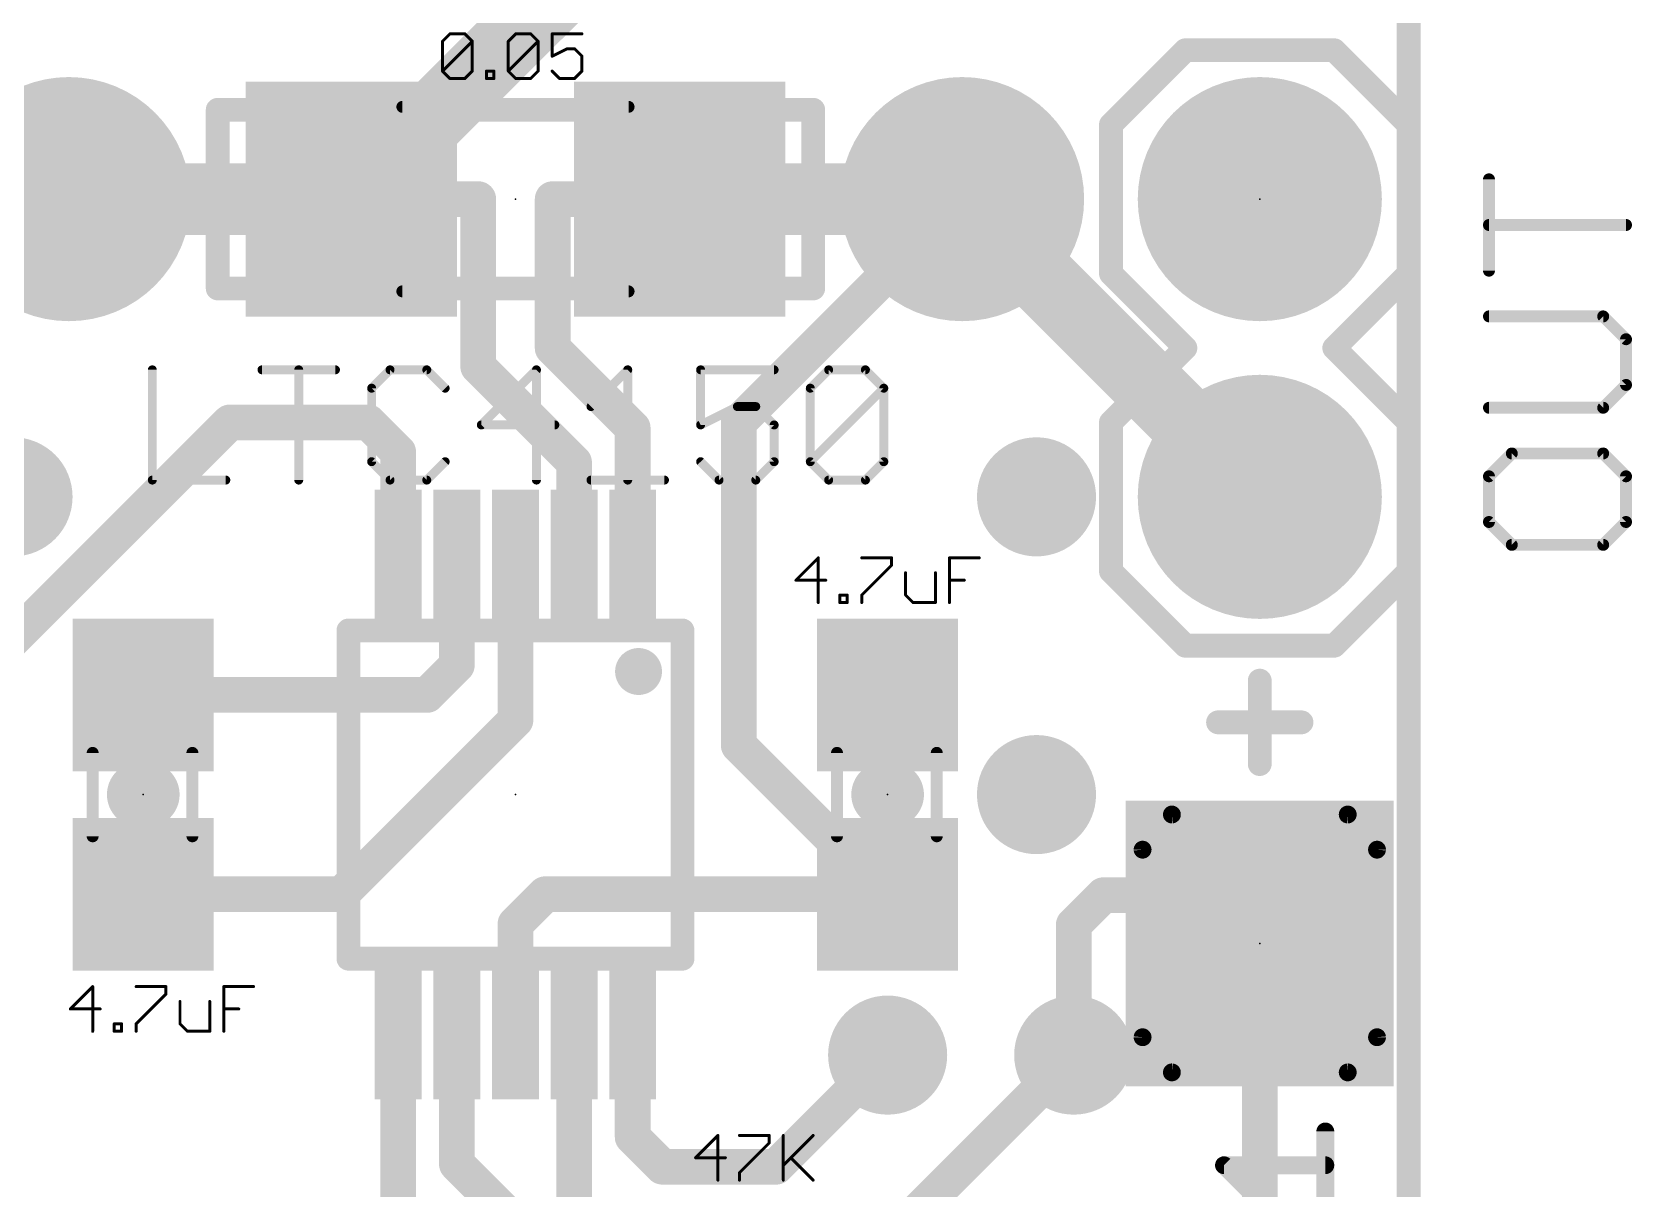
# Model space of a CAD drawing. Extents: x -43 to 64, y -12 to 35.
# Drawn here: x 3.5 to 17.15, y 10.61 to 20.48 of the extents above; entities that cross this region are included whole.
import ezdxf

# ---------------------------------------------------------------- set-up
doc = ezdxf.new("R2010")
doc.units = 0
for name, color, linetype in [('1', 12, 'CONTINUOUS'), ('17', 110, 'CONTINUOUS'), ('18', 110, 'CONTINUOUS'), ('20', 53, 'CONTINUOUS'), ('21', 53, 'CONTINUOUS'), ('23', 53, 'CONTINUOUS'), ('27', 253, 'CONTINUOUS'), ('29', 253, 'CONTINUOUS'), ('31', 253, 'CONTINUOUS'), ('51', 53, 'CONTINUOUS')]:
    doc.layers.add(name, color=color, linetype=linetype)

# ---------------------------------------------------------------- blocks, each defined once
blk = doc.blocks.new('RECT')
blk.add_solid([(-0.5, -0.5), (0.5, -0.5), (-0.5, 0.5), (0.5, 0.5)])
blk = doc.blocks.new('ROUNDP')
at = {"const_width": 0.5}
blk.add_lwpolyline([(0, -0.25, 1), (0, 0.25, 1), (0, -0.25)], format="xyb", dxfattribs=at)
blk = doc.blocks.new('ROUNDV')
at = {"const_width": 0.5}
blk.add_lwpolyline([(0, -0.25, 1), (0, 0.25, 1), (0, -0.25)], format="xyb", dxfattribs=at)

msp = doc.modelspace()

# ---------------------------------------------------------------- linework, layer by layer
at = {"layer": '1'}
for points, const_width in [([(15.24, 30.48), (15.24, 0)], 0.2032), ([(8.62, 21.45), (6.22, 19.05)], 0.6096), ([(1.27, 19.05), (3.81, 19.05)], 0.6096), ([(3.81, 19.05), (6.22, 19.05)], 0.6096), ([(9.02, 19.05), (11.43, 19.05)], 0.6096), ([(11.43, 19.05), (13.97, 16.51)], 0.6096), ([(6.22, 19.05), (7.3025, 19.05)], 0.3048), ([(7.3025, 19.05), (7.3025, 17.6212)], 0.3048), ([(9.02, 19.05), (7.9375, 19.05)], 0.3048), ([(7.9375, 19.05), (7.9375, 17.78)], 0.3048), ([(9.525, 17.145), (11.43, 19.05)], 0.3048), ([(7.9375, 17.78), (8.62, 17.0975)], 0.3048), ([(7.3025, 17.6212), (8.12, 16.8038)], 0.3048), ([(5.183, 17.145), (2.8575, 14.8195)], 0.3048), ([(5.183, 17.145), (6.366, 17.145)], 0.3048), ([(6.366, 17.145), (6.62, 16.891)], 0.3048), ([(8.62, 17.0975), (8.62, 16.02)], 0.3048), ([(9.525, 14.39), (9.525, 17.145)], 0.3048), ([(6.62, 16.891), (6.62, 16.02)], 0.3048), ([(8.12, 16.8038), (8.12, 16.02)], 0.3048), ([(7.12, 15.074), (7.12, 16.02)], 0.3048), ([(7.62, 14.605), (7.62, 16.02)], 0.3048), ([(6.866, 14.82), (7.12, 15.074)], 0.3048), ([(4.445, 14.82), (6.866, 14.82)], 0.3048), ([(6.135, 13.12), (7.62, 14.605)], 0.3048), ([(10.795, 13.12), (9.525, 14.39)], 0.3048), ([(4.445, 13.12), (6.135, 13.12)], 0.3048), ([(7.62, 12.866), (7.874, 13.12)], 0.3048), ([(7.874, 13.12), (10.795, 13.12)], 0.3048), ([(12.6365, 13.1119), (12.3825, 12.8579)], 0.3048), ([(13.97, 13.1119), (12.6365, 13.1119)], 0.3048), ([(7.62, 11.92), (7.62, 12.866)], 0.3048), ([(12.3825, 12.8579), (12.3825, 11.7475)], 0.3048), ([(13.97, 9.994), (13.97, 12.2881)], 0.3048), ([(14.351, 12.2881), (13.97, 12.2881)], 0.3048), ([(6.62, 11.92), (6.62, 9.74)], 0.3048), ([(7.12, 11.92), (7.12, 10.8187)], 0.3048), ([(8.12, 11.92), (8.12, 10.3975)], 0.3048), ([(8.62, 11.92), (8.62, 11.049)], 0.3048), ([(9.8425, 10.795), (10.795, 11.7475)], 0.3048), ([(12.3825, 11.7475), (10.4775, 9.8425)], 0.3048), ([(8.62, 11.049), (8.874, 10.795)], 0.3048), ([(7.12, 10.8187), (7.62, 10.3187)], 0.3048), ([(8.874, 10.795), (9.8425, 10.795)], 0.3048)]:
    msp.add_lwpolyline(points, dxfattribs=dict(at, const_width=const_width))
for points, const_width in [([(3.81, 19.2024, 1), (3.81, 18.8976)], 0.3048), ([(3.81, 18.8976, 1), (3.81, 19.2024)], 0.3048), ([(6.1122, 19.1578, 1), (6.3278, 18.9422)], 0.3048), ([(6.22, 18.8976, 1), (6.22, 19.2024)], 0.3048), ([(9.02, 19.2024, 1), (9.02, 18.8976)], 0.3048), ([(11.5378, 19.1578, 1), (11.3222, 18.9422)], 0.3048), ([(11.43, 18.8976, 1), (11.43, 19.2024)], 0.3048), ([(6.22, 19.1262, 1), (6.22, 18.9738)], 0.1524), ([(7.3787, 19.05, 1), (7.2263, 19.05)], 0.1524), ([(7.3025, 18.9738, 1), (7.3025, 19.1262)], 0.1524), ([(7.9375, 19.1262, 1), (7.9375, 18.9738)], 0.1524), ([(8.0137, 19.05, 1), (7.8613, 19.05)], 0.1524), ([(9.02, 18.9738, 1), (9.02, 19.1262)], 0.1524), ([(11.4839, 18.9961, 1), (11.3761, 19.1039)], 0.1524), ([(7.9914, 17.8339, 1), (7.8836, 17.7261)], 0.1524), ([(7.3564, 17.6751, 1), (7.2486, 17.5674)], 0.1524), ([(7.8613, 17.78, 1), (8.0137, 17.78)], 0.1524), ([(7.2263, 17.6212, 1), (7.3787, 17.6212)], 0.1524), ([(5.183, 17.2212, 1), (5.183, 17.0688)], 0.1524), ([(5.2369, 17.0911, 1), (5.1292, 17.1989)], 0.1524), ([(6.4199, 17.1989, 1), (6.3121, 17.0911)], 0.1524), ([(6.366, 17.0688, 1), (6.366, 17.2212)], 0.1524), ([(8.6962, 17.0975, 1), (8.5438, 17.0975)], 0.1524), ([(8.5661, 17.0436, 1), (8.6739, 17.1514)], 0.1524), ([(9.6012, 17.145, 1), (9.4488, 17.145)], 0.1524), ([(9.4711, 17.1989, 1), (9.5789, 17.0911)], 0.1524), ([(6.6962, 16.891, 1), (6.5438, 16.891)], 0.1524), ([(6.5661, 16.8371, 1), (6.6739, 16.9449)], 0.1524), ([(8.1962, 16.8038, 1), (8.0438, 16.8038)], 0.1524), ([(8.0661, 16.7499, 1), (8.1739, 16.8576)], 0.1524), ([(13.8622, 16.4022, 1), (14.0778, 16.6178)], 0.3048), ([(7.1962, 16.02, 1), (7.0438, 16.02)], 0.1524), ([(7.6962, 16.02, 1), (7.5438, 16.02)], 0.1524), ([(6.5438, 16.02, 1), (6.6962, 16.02)], 0.1524), ([(8.0438, 16.02, 1), (8.1962, 16.02)], 0.1524), ([(8.5438, 16.02, 1), (8.6962, 16.02)], 0.1524), ([(7.1739, 15.0201, 1), (7.0661, 15.1279)], 0.1524), ([(7.0438, 15.074, 1), (7.1962, 15.074)], 0.1524), ([(4.445, 14.8962, 1), (4.445, 14.7438)], 0.1524), ([(6.8121, 14.8739, 1), (6.9199, 14.7661)], 0.1524), ([(6.866, 14.7438, 1), (6.866, 14.8962)], 0.1524), ([(7.6739, 14.5511, 1), (7.5661, 14.6589)], 0.1524), ([(7.5438, 14.605, 1), (7.6962, 14.605)], 0.1524), ([(9.5789, 14.4439, 1), (9.4711, 14.3361)], 0.1524), ([(9.4488, 14.39, 1), (9.6012, 14.39)], 0.1524), ([(4.445, 13.1962, 1), (4.445, 13.0438)], 0.1524), ([(6.0811, 13.1739, 1), (6.1889, 13.0661)], 0.1524), ([(6.135, 13.0438, 1), (6.135, 13.1962)], 0.1524), ([(7.874, 13.1962, 1), (7.874, 13.0438)], 0.1524), ([(7.9279, 13.0661, 1), (7.8201, 13.1739)], 0.1524), ([(10.7411, 13.0661, 1), (10.8489, 13.1739)], 0.1524), ([(10.795, 13.0438, 1), (10.795, 13.1962)], 0.1524), ([(12.6365, 13.1881, 1), (12.6365, 13.0357)], 0.1524), ([(12.6904, 13.058, 1), (12.5826, 13.1658)], 0.1524), ([(13.97, 13.0357, 1), (13.97, 13.1881)], 0.1524), ([(7.6962, 12.866, 1), (7.5438, 12.866)], 0.1524), ([(7.5661, 12.9199, 1), (7.6739, 12.8121)], 0.1524), ([(12.4587, 12.8579, 1), (12.3063, 12.8579)], 0.1524), ([(12.3286, 12.9118, 1), (12.4364, 12.804)], 0.1524), ([(14.0462, 12.2881, 1), (13.8938, 12.2881)], 0.1524), ([(13.97, 12.3643, 1), (13.97, 12.2119)], 0.1524), ([(14.351, 12.2119, 1), (14.351, 12.3643)], 0.1524), ([(6.6962, 11.92, 1), (6.5438, 11.92)], 0.1524), ([(7.1962, 11.92, 1), (7.0438, 11.92)], 0.1524), ([(8.1962, 11.92, 1), (8.0438, 11.92)], 0.1524), ([(8.6962, 11.92, 1), (8.5438, 11.92)], 0.1524), ([(7.5438, 11.92, 1), (7.6962, 11.92)], 0.1524), ([(10.8489, 11.6936, 1), (10.7411, 11.8014)], 0.1524), ([(12.4364, 11.6936, 1), (12.3286, 11.8014)], 0.1524), ([(12.3063, 11.7475, 1), (12.4587, 11.7475)], 0.1524), ([(8.6739, 11.1029, 1), (8.5661, 10.9951)], 0.1524), ([(8.5438, 11.049, 1), (8.6962, 11.049)], 0.1524), ([(7.1739, 10.8726, 1), (7.0661, 10.7649)], 0.1524), ([(8.874, 10.8712, 1), (8.874, 10.7188)], 0.1524), ([(8.8201, 10.7411, 1), (8.9279, 10.8489)], 0.1524), ([(9.7886, 10.8489, 1), (9.8964, 10.7411)], 0.1524), ([(9.8425, 10.7188, 1), (9.8425, 10.8712)], 0.1524), ([(7.0438, 10.8187, 1), (7.1962, 10.8187)], 0.1524)]:
    msp.add_lwpolyline(points, format="xyb", dxfattribs=dict(at, const_width=const_width))
at = {"layer": '20', "const_width": 0.2032}
msp.add_lwpolyline([(15.24, 0), (15.24, 30.48)], dxfattribs=at)
at = {"layer": '21'}
for points, const_width in [([(13.335, 20.32), (12.7, 19.685)], 0.2032), ([(14.605, 20.32), (13.335, 20.32)], 0.2032), ([(15.24, 19.685), (14.605, 20.32)], 0.2032), ([(5.08, 19.812), (10.16, 19.812)], 0.2032), ([(5.08, 19.05), (5.08, 19.812)], 0.2032), ([(10.16, 19.812), (10.16, 19.05)], 0.2032), ([(12.7, 18.415), (12.7, 19.685)], 0.2032), ([(15.24, 19.685), (15.24, 18.415)], 0.2032), ([(5.08, 19.05), (4.826, 19.05)], 0.2032), ([(5.08, 18.288), (5.08, 19.05)], 0.2032), ([(10.16, 19.05), (10.16, 18.288)], 0.2032), ([(10.16, 19.05), (10.414, 19.05)], 0.2032), ([(13.335, 17.78), (12.7, 18.415)], 0.2032), ([(15.24, 18.415), (14.605, 17.78)], 0.2032), ([(10.16, 18.288), (5.08, 18.288)], 0.2032), ([(12.7, 17.145), (13.335, 17.78)], 0.2032), ([(14.605, 17.78), (15.24, 17.145)], 0.2032), ([(12.7, 15.875), (12.7, 17.145)], 0.2032), ([(15.24, 17.145), (15.24, 15.875)], 0.2032), ([(13.335, 15.24), (12.7, 15.875)], 0.2032), ([(15.24, 15.875), (14.605, 15.24)], 0.2032), ([(6.195, 15.37), (6.195, 12.57)], 0.2032), ([(9.045, 12.57), (9.045, 15.37)], 0.2032), ([(14.605, 15.24), (13.335, 15.24)], 0.2032), ([(13.9695, 14.2304), (13.9695, 14.9422)], 0.2032), ([(13.6136, 14.5863), (14.3255, 14.5863)], 0.2032), ([(4.4145, 13.97), (4.4755, 13.97)], 0.5588), ([(10.7645, 13.97), (10.8255, 13.97)], 0.5588), ([(13.22, 13.8), (14.72, 13.8)], 0.1524), ([(12.97, 11.9), (12.97, 13.5)], 0.1524), ([(14.97, 13.5), (14.97, 11.9)], 0.1524), ([(13.22, 11.6), (14.72, 11.6)], 0.1524), ([(14.5288, 10.5197), (14.5288, 11.096)], 0.1524), ([(13.9526, 10.5197), (13.6645, 10.8079)], 0.1524), ([(13.6645, 10.8079), (14.5288, 10.8079)], 0.1524)]:
    msp.add_lwpolyline(points, dxfattribs=dict(at, const_width=const_width))
for points, const_width in [([(13.335, 20.3708, 1), (13.335, 20.2692)], 0.1016), ([(13.3709, 20.2841, 1), (13.2991, 20.3559)], 0.1016), ([(14.6409, 20.3559, 1), (14.5691, 20.2841)], 0.1016), ([(14.605, 20.2692, 1), (14.605, 20.3708)], 0.1016), ([(5.08, 19.8628, 1), (5.08, 19.7612)], 0.1016), ([(5.1308, 19.812, 1), (5.0292, 19.812)], 0.1016), ([(10.2108, 19.812, 1), (10.1092, 19.812)], 0.1016), ([(10.16, 19.7612, 1), (10.16, 19.8628)], 0.1016), ([(12.7508, 19.685, 1), (12.6492, 19.685)], 0.1016), ([(12.6641, 19.7209, 1), (12.7359, 19.6491)], 0.1016), ([(15.2908, 19.685, 1), (15.1892, 19.685)], 0.1016), ([(15.2041, 19.6491, 1), (15.2759, 19.7209)], 0.1016), ([(4.826, 19.1008, 1), (4.826, 18.9992)], 0.1016), ([(5.1308, 19.05, 1), (5.0292, 19.05)], 0.1016), ([(5.08, 18.9992, 1), (5.08, 19.1008)], 0.1016), ([(10.2108, 19.05, 1), (10.1092, 19.05)], 0.1016), ([(10.16, 19.1008, 1), (10.16, 18.9992)], 0.1016), ([(10.414, 18.9992, 1), (10.414, 19.1008)], 0.1016), ([(5.0292, 19.05, 1), (5.1308, 19.05)], 0.1016), ([(10.1092, 19.05, 1), (10.2108, 19.05)], 0.1016), ([(12.7359, 18.4509, 1), (12.6641, 18.3791)], 0.1016), ([(12.6492, 18.415, 1), (12.7508, 18.415)], 0.1016), ([(15.1892, 18.415, 1), (15.2908, 18.415)], 0.1016), ([(15.2759, 18.3791, 1), (15.2041, 18.4509)], 0.1016), ([(5.08, 18.3388, 1), (5.08, 18.2372)], 0.1016), ([(5.0292, 18.288, 1), (5.1308, 18.288)], 0.1016), ([(10.1092, 18.288, 1), (10.2108, 18.288)], 0.1016), ([(10.16, 18.2372, 1), (10.16, 18.3388)], 0.1016), ([(13.3709, 17.7441, 1), (13.2991, 17.8159)], 0.1016), ([(14.6409, 17.8159, 1), (14.5691, 17.7441)], 0.1016), ([(13.2991, 17.7441, 1), (13.3709, 17.8159)], 0.1016), ([(14.5691, 17.8159, 1), (14.6409, 17.7441)], 0.1016), ([(12.7508, 17.145, 1), (12.6492, 17.145)], 0.1016), ([(12.6641, 17.1809, 1), (12.7359, 17.1091)], 0.1016), ([(15.2908, 17.145, 1), (15.1892, 17.145)], 0.1016), ([(15.2041, 17.1091, 1), (15.2759, 17.1809)], 0.1016), ([(12.7359, 15.9109, 1), (12.6641, 15.8391)], 0.1016), ([(15.2759, 15.8391, 1), (15.2041, 15.9109)], 0.1016), ([(12.6492, 15.875, 1), (12.7508, 15.875)], 0.1016), ([(15.1892, 15.875, 1), (15.2908, 15.875)], 0.1016), ([(6.2458, 15.37, 1), (6.1442, 15.37)], 0.1016), ([(9.0958, 15.37, 1), (8.9942, 15.37)], 0.1016), ([(13.335, 15.2908, 1), (13.335, 15.1892)], 0.1016), ([(13.2991, 15.2041, 1), (13.3709, 15.2759)], 0.1016), ([(14.5691, 15.2759, 1), (14.6409, 15.2041)], 0.1016), ([(14.605, 15.1892, 1), (14.605, 15.2908)], 0.1016), ([(8.67, 14.92, 1), (8.67, 15.12, 1), (8.67, 14.92)], 0.2), ([(14.0203, 14.9422, 1), (13.9187, 14.9422)], 0.1016), ([(13.6136, 14.6371, 1), (13.6136, 14.5355)], 0.1016), ([(14.3255, 14.5355, 1), (14.3255, 14.6371)], 0.1016), ([(4.4145, 14.1097, 1), (4.4145, 13.8303)], 0.2794), ([(4.4755, 13.8303, 1), (4.4755, 14.1097)], 0.2794), ([(10.7645, 14.1097, 1), (10.7645, 13.8303)], 0.2794), ([(10.8255, 13.8303, 1), (10.8255, 14.1097)], 0.2794), ([(13.9187, 14.2304, 1), (14.0203, 14.2304)], 0.1016), ([(13.22, 13.8, 0.4148), (12.97, 13.5)], 0.1524), ([(13.22, 13.8381, 1), (13.22, 13.7619)], 0.0762), ([(13.2234, 13.7621, 1), (13.2166, 13.8379)], 0.0762), ([(14.97, 13.5, 0.4142), (14.72, 13.8)], 0.1524), ([(14.7234, 13.8379, 1), (14.7166, 13.7621)], 0.0762), ([(14.72, 13.7619, 1), (14.72, 13.8381)], 0.0762), ([(13.0081, 13.5, 1), (12.9319, 13.5)], 0.0762), ([(12.9321, 13.4965, 1), (13.0079, 13.5035)], 0.0762), ([(15.0081, 13.5, 1), (14.9319, 13.5)], 0.0762), ([(14.9321, 13.5034, 1), (15.0079, 13.4966)], 0.0762), ([(6.1442, 12.57, 1), (6.2458, 12.57)], 0.1016), ([(8.9942, 12.57, 1), (9.0958, 12.57)], 0.1016), ([(12.97, 11.9, 0.4142), (13.22, 11.6)], 0.1524), ([(12.9319, 11.9, 1), (13.0081, 11.9)], 0.0762), ([(13.0079, 11.8966, 1), (12.9321, 11.9034)], 0.0762), ([(14.72, 11.6, 0.4142), (14.97, 11.9)], 0.1524), ([(15.0079, 11.9034, 1), (14.9321, 11.8966)], 0.0762), ([(14.9319, 11.9, 1), (15.0081, 11.9)], 0.0762), ([(13.22, 11.6381, 1), (13.22, 11.5619)], 0.0762), ([(13.2166, 11.5621, 1), (13.2234, 11.6379)], 0.0762), ([(14.7166, 11.6379, 1), (14.7234, 11.5621)], 0.0762), ([(14.72, 11.5619, 1), (14.72, 11.6381)], 0.0762), ([(14.5669, 11.096, 1), (14.4907, 11.096)], 0.0762), ([(13.6914, 10.8348, 1), (13.6375, 10.7809)], 0.0762), ([(13.6645, 10.846, 1), (13.6645, 10.7698)], 0.0762), ([(14.5288, 10.7698, 1), (14.5288, 10.846)], 0.0762)]:
    msp.add_lwpolyline(points, format="xyb", dxfattribs=dict(at, const_width=const_width))
at = {"layer": '23'}
for p in [(7.62, 19.05), (7.62, 19.05), (13.97, 19.05), (4.445, 13.97), (7.62, 13.97), (10.795, 13.97), (13.97, 12.7)]:
    msp.add_point(p, dxfattribs=at)
at = {"layer": '27'}
for points, const_width in [([(7.0041, 20.3965, 1), (6.9913, 20.3965)], 0.0127), ([(6.9932, 20.401, 1), (7.0022, 20.392)], 0.0127), ([(7.0613, 20.4664, 1), (7.0613, 20.4537)], 0.0127), ([(7.0657, 20.4555, 1), (7.0568, 20.4645)], 0.0127), ([(7.1929, 20.4645, 1), (7.1839, 20.4555)], 0.0127), ([(7.1884, 20.4537, 1), (7.1884, 20.4664)], 0.0127), ([(7.2583, 20.3965, 1), (7.2456, 20.3965)], 0.0127), ([(7.2564, 20.392, 1), (7.2474, 20.401)], 0.0127), ([(7.2474, 20.392, 1), (7.2564, 20.401)], 0.0127), ([(7.5654, 20.3965, 1), (7.5527, 20.3965)], 0.0127), ([(7.5545, 20.401, 1), (7.5635, 20.392)], 0.0127), ([(7.6226, 20.4664, 1), (7.6226, 20.4537)], 0.0127), ([(7.6271, 20.4555, 1), (7.6181, 20.4645)], 0.0127), ([(7.7542, 20.4645, 1), (7.7452, 20.4555)], 0.0127), ([(7.7497, 20.4537, 1), (7.7497, 20.4664)], 0.0127), ([(7.8196, 20.3965, 1), (7.8069, 20.3965)], 0.0127), ([(7.8177, 20.392, 1), (7.8087, 20.401)], 0.0127), ([(7.8087, 20.392, 1), (7.8177, 20.401)], 0.0127), ([(7.9332, 20.4664, 1), (7.9332, 20.4537)], 0.0127), ([(7.9396, 20.46, 1), (7.9269, 20.46)], 0.0127), ([(8.0603, 20.3393, 1), (8.0603, 20.3266)], 0.0127), ([(8.0632, 20.3272, 1), (8.0575, 20.3386)], 0.0127), ([(8.1284, 20.3374, 1), (8.1194, 20.3284)], 0.0127), ([(8.1239, 20.3266, 1), (8.1239, 20.3393)], 0.0127), ([(8.1874, 20.4537, 1), (8.1874, 20.4664)], 0.0127), ([(7.9269, 20.2694, 1), (7.9396, 20.2694)], 0.0127), ([(7.9304, 20.275, 1), (7.9361, 20.2637)], 0.0127), ([(8.1938, 20.2694, 1), (8.1811, 20.2694)], 0.0127), ([(8.1829, 20.2649, 1), (8.1919, 20.2739)], 0.0127), ([(6.9913, 20.1423, 1), (7.0041, 20.1423)], 0.0127), ([(7.0022, 20.1467, 1), (6.9932, 20.1378)], 0.0127), ([(6.9932, 20.1467, 1), (7.0022, 20.1378)], 0.0127), ([(7.0613, 20.0851, 1), (7.0613, 20.0724)], 0.0127), ([(7.0568, 20.0742, 1), (7.0657, 20.0832)], 0.0127), ([(7.1839, 20.0832, 1), (7.1929, 20.0742)], 0.0127), ([(7.1884, 20.0724, 1), (7.1884, 20.0851)], 0.0127), ([(7.2456, 20.1423, 1), (7.2583, 20.1423)], 0.0127), ([(7.2564, 20.1378, 1), (7.2474, 20.1467)], 0.0127), ([(7.3783, 20.1423, 1), (7.3656, 20.1423)], 0.0127), ([(7.3719, 20.1486, 1), (7.3719, 20.1359)], 0.0127), ([(7.3719, 20.0851, 1), (7.3719, 20.0724)], 0.0127), ([(7.3656, 20.0787, 1), (7.3783, 20.0787)], 0.0127), ([(7.4418, 20.1423, 1), (7.4291, 20.1423)], 0.0127), ([(7.4291, 20.0787, 1), (7.4418, 20.0787)], 0.0127), ([(7.4355, 20.1359, 1), (7.4355, 20.1486)], 0.0127), ([(7.4355, 20.0724, 1), (7.4355, 20.0851)], 0.0127), ([(7.5635, 20.1467, 1), (7.5545, 20.1378)], 0.0127), ([(7.5545, 20.1467, 1), (7.5635, 20.1378)], 0.0127), ([(7.5527, 20.1423, 1), (7.5654, 20.1423)], 0.0127), ([(7.6226, 20.0851, 1), (7.6226, 20.0724)], 0.0127), ([(7.6181, 20.0742, 1), (7.6271, 20.0832)], 0.0127), ([(7.7452, 20.0832, 1), (7.7542, 20.0742)], 0.0127), ([(7.7497, 20.0724, 1), (7.7497, 20.0851)], 0.0127), ([(7.8069, 20.1423, 1), (7.8196, 20.1423)], 0.0127), ([(7.8177, 20.1378, 1), (7.8087, 20.1467)], 0.0127), ([(7.9377, 20.1467, 1), (7.9287, 20.1378)], 0.0127), ([(7.9968, 20.0851, 1), (7.9968, 20.0724)], 0.0127), ([(7.9923, 20.0742, 1), (8.0013, 20.0832)], 0.0127), ([(8.1194, 20.0832, 1), (8.1284, 20.0742)], 0.0127), ([(8.1239, 20.0724, 1), (8.1239, 20.0851)], 0.0127), ([(8.1811, 20.1423, 1), (8.1938, 20.1423)], 0.0127), ([(8.1919, 20.1378, 1), (8.1829, 20.1467)], 0.0127), ([(15.9502, 19.219, 1), (15.8994, 19.219)], 0.0508), ([(15.9248, 18.8546, 1), (15.9248, 18.8038)], 0.0508), ([(17.0942, 18.8038, 1), (17.0942, 18.8546)], 0.0508), ([(15.8994, 18.4394, 1), (15.9502, 18.4394)], 0.0508), ([(15.9248, 18.075, 1), (15.9248, 18.0242)], 0.0508), ([(16.9173, 18.0676, 1), (16.8813, 18.0316)], 0.0508), ([(16.8993, 18.0242, 1), (16.8993, 18.075)], 0.0508), ([(17.1196, 17.8547, 1), (17.0688, 17.8547)], 0.0508), ([(17.0762, 17.8367, 1), (17.1122, 17.8727)], 0.0508), ([(4.5412, 17.5937, 1), (4.503, 17.5937)], 0.0381), ([(5.4576, 17.6128, 1), (5.4576, 17.5747)], 0.0381), ([(5.7902, 17.5937, 1), (5.7521, 17.5937)], 0.0381), ([(6.0847, 17.5747, 1), (6.0847, 17.6128)], 0.0381), ([(6.5499, 17.6128, 1), (6.5499, 17.5747)], 0.0381), ([(6.5634, 17.5802, 1), (6.5364, 17.6072)], 0.0381), ([(6.8769, 17.6072, 1), (6.85, 17.5802)], 0.0381), ([(6.8634, 17.5747, 1), (6.8634, 17.6128)], 0.0381), ([(7.818, 17.5937, 1), (7.7799, 17.5937)], 0.0381), ([(7.8124, 17.5802, 1), (7.7855, 17.6072)], 0.0381), ([(8.5968, 17.5937, 1), (8.5587, 17.5937)], 0.0381), ([(8.5912, 17.5802, 1), (8.5642, 17.6072)], 0.0381), ([(9.1997, 17.6128, 1), (9.1997, 17.5747)], 0.0381), ([(9.2187, 17.5937, 1), (9.1806, 17.5937)], 0.0381), ([(9.8268, 17.5747, 1), (9.8268, 17.6128)], 0.0381), ([(10.292, 17.6128, 1), (10.292, 17.5747)], 0.0381), ([(10.3054, 17.5802, 1), (10.2785, 17.6072)], 0.0381), ([(10.619, 17.6072, 1), (10.592, 17.5802)], 0.0381), ([(10.6055, 17.5747, 1), (10.6055, 17.6128)], 0.0381), ([(6.4122, 17.4369, 1), (6.3741, 17.4369)], 0.0381), ([(10.1543, 17.4369, 1), (10.1162, 17.4369)], 0.0381), ([(10.7813, 17.4369, 1), (10.7432, 17.4369)], 0.0381), ([(10.7758, 17.4235, 1), (10.7488, 17.4504)], 0.0381), ([(17.0688, 17.4649, 1), (17.1196, 17.4649)], 0.0508), ([(17.1122, 17.4469, 1), (17.0762, 17.4829)], 0.0508), ([(6.3797, 17.4504, 1), (6.4066, 17.4235)], 0.0381), ([(7.0067, 17.4235, 1), (7.0337, 17.4504)], 0.0381), ([(10.1217, 17.4504, 1), (10.1487, 17.4235)], 0.0381), ([(10.7488, 17.4235, 1), (10.7758, 17.4504)], 0.0381), ([(8.2507, 17.2936, 1), (8.2776, 17.2667)], 0.0381), ([(9.5132, 17.2992, 1), (9.5132, 17.2611)], 0.0381), ([(9.5217, 17.2631, 1), (9.5047, 17.2972)], 0.0381), ([(9.6835, 17.2936, 1), (9.6565, 17.2667)], 0.0381), ([(9.67, 17.2611, 1), (9.67, 17.2992)], 0.0381), ([(15.9248, 17.2954, 1), (15.9248, 17.2446)], 0.0508), ([(16.8813, 17.288, 1), (16.9173, 17.252)], 0.0508), ([(16.8993, 17.2446, 1), (16.8993, 17.2954)], 0.0508), ([(7.3152, 17.1369, 1), (7.3421, 17.1099)], 0.0381), ([(7.3287, 17.1425, 1), (7.3287, 17.1044)], 0.0381), ([(7.9557, 17.1044, 1), (7.9557, 17.1425)], 0.0381), ([(9.1912, 17.1404, 1), (9.2082, 17.1064)], 0.0381), ([(9.1806, 17.1234, 1), (9.2187, 17.1234)], 0.0381), ([(9.8458, 17.1234, 1), (9.8077, 17.1234)], 0.0381), ([(9.8133, 17.1099, 1), (9.8402, 17.1369)], 0.0381), ([(16.1197, 16.9056, 1), (16.1197, 16.8548)], 0.0508), ([(16.1377, 16.8622, 1), (16.1017, 16.8982)], 0.0508), ([(16.9173, 16.8982, 1), (16.8813, 16.8622)], 0.0508), ([(16.8993, 16.8548, 1), (16.8993, 16.9056)], 0.0508), ([(6.4066, 16.8233, 1), (6.3797, 16.7964)], 0.0381), ([(6.3741, 16.8099, 1), (6.4122, 16.8099)], 0.0381), ([(7.0337, 16.7964, 1), (7.0067, 16.8233)], 0.0381), ([(9.2132, 16.8233, 1), (9.1862, 16.7964)], 0.0381), ([(9.8077, 16.8099, 1), (9.8458, 16.8099)], 0.0381), ([(9.8402, 16.7964, 1), (9.8133, 16.8233)], 0.0381), ([(10.1487, 16.8233, 1), (10.1217, 16.7964)], 0.0381), ([(10.1217, 16.8233, 1), (10.1487, 16.7964)], 0.0381), ([(10.1162, 16.8099, 1), (10.1543, 16.8099)], 0.0381), ([(10.7432, 16.8099, 1), (10.7813, 16.8099)], 0.0381), ([(10.7758, 16.7964, 1), (10.7488, 16.8233)], 0.0381), ([(4.5221, 16.6722, 1), (4.5221, 16.6341)], 0.0381), ([(4.503, 16.6531, 1), (4.5412, 16.6531)], 0.0381), ([(5.1492, 16.6341, 1), (5.1492, 16.6722)], 0.0381), ([(5.7521, 16.6531, 1), (5.7902, 16.6531)], 0.0381), ([(6.5499, 16.6722, 1), (6.5499, 16.6341)], 0.0381), ([(6.5364, 16.6396, 1), (6.5634, 16.6666)], 0.0381), ([(6.85, 16.6666, 1), (6.8769, 16.6396)], 0.0381), ([(6.8634, 16.6341, 1), (6.8634, 16.6722)], 0.0381), ([(7.7799, 16.6531, 1), (7.818, 16.6531)], 0.0381), ([(8.2642, 16.6722, 1), (8.2642, 16.6341)], 0.0381), ([(8.5587, 16.6531, 1), (8.5968, 16.6531)], 0.0381), ([(8.8912, 16.6341, 1), (8.8912, 16.6722)], 0.0381), ([(9.3565, 16.6722, 1), (9.3565, 16.6341)], 0.0381), ([(9.343, 16.6396, 1), (9.3699, 16.6666)], 0.0381), ([(9.6565, 16.6666, 1), (9.6835, 16.6396)], 0.0381), ([(9.67, 16.6341, 1), (9.67, 16.6722)], 0.0381), ([(10.292, 16.6722, 1), (10.292, 16.6341)], 0.0381), ([(10.2785, 16.6396, 1), (10.3054, 16.6666)], 0.0381), ([(10.592, 16.6666, 1), (10.619, 16.6396)], 0.0381), ([(10.6055, 16.6341, 1), (10.6055, 16.6722)], 0.0381), ([(15.9068, 16.7033, 1), (15.9428, 16.6673)], 0.0508), ([(15.9502, 16.6853, 1), (15.8994, 16.6853)], 0.0508), ([(17.1196, 16.6853, 1), (17.0688, 16.6853)], 0.0508), ([(17.0762, 16.6673, 1), (17.1122, 16.7033)], 0.0508), ([(15.9428, 16.3135, 1), (15.9068, 16.2775)], 0.0508), ([(15.8994, 16.2955, 1), (15.9502, 16.2955)], 0.0508), ([(17.0688, 16.2955, 1), (17.1196, 16.2955)], 0.0508), ([(17.1122, 16.2775, 1), (17.0762, 16.3135)], 0.0508), ([(16.1197, 16.126, 1), (16.1197, 16.0752)], 0.0508), ([(16.1017, 16.0826, 1), (16.1377, 16.1186)], 0.0508), ([(16.8813, 16.1186, 1), (16.9173, 16.0826)], 0.0508), ([(16.8993, 16.0752, 1), (16.8993, 16.126)], 0.0508), ([(10.2098, 15.9896, 1), (10.1971, 15.9896)], 0.0127), ([(10.2079, 15.9851, 1), (10.1989, 15.9941)], 0.0127), ([(10.5741, 15.996, 1), (10.5741, 15.9833)], 0.0127), ([(10.8346, 15.9896, 1), (10.8219, 15.9896)], 0.0127), ([(10.8283, 15.9833, 1), (10.8283, 15.996)], 0.0127), ([(11.3225, 15.996, 1), (11.3225, 15.9833)], 0.0127), ([(11.3288, 15.9896, 1), (11.3161, 15.9896)], 0.0127), ([(11.5767, 15.9833, 1), (11.5767, 15.996)], 0.0127), ([(10.8219, 15.9261, 1), (10.8346, 15.9261)], 0.0127), ([(10.8328, 15.9216, 1), (10.8238, 15.9306)], 0.0127), ([(10.9546, 15.8625, 1), (10.9419, 15.8625)], 0.0127), ([(11.2088, 15.8625, 1), (11.1961, 15.8625)], 0.0127), ([(10.0128, 15.8053, 1), (10.0128, 15.7926)], 0.0127), ([(10.0083, 15.8035, 1), (10.0173, 15.7945)], 0.0127), ([(10.267, 15.7926, 1), (10.267, 15.8053)], 0.0127), ([(11.3225, 15.8053, 1), (11.3225, 15.7926)], 0.0127), ([(11.4496, 15.7926, 1), (11.4496, 15.8053)], 0.0127), ([(10.1971, 15.6083, 1), (10.2098, 15.6083)], 0.0127), ([(10.3933, 15.6719, 1), (10.3806, 15.6719)], 0.0127), ([(10.3806, 15.6083, 1), (10.3933, 15.6083)], 0.0127), ([(10.387, 15.6782, 1), (10.387, 15.6655)], 0.0127), ([(10.387, 15.6147, 1), (10.387, 15.602)], 0.0127), ([(10.4569, 15.6719, 1), (10.4442, 15.6719)], 0.0127), ([(10.4442, 15.6083, 1), (10.4569, 15.6083)], 0.0127), ([(10.4505, 15.6655, 1), (10.4505, 15.6782)], 0.0127), ([(10.4505, 15.602, 1), (10.4505, 15.6147)], 0.0127), ([(10.5804, 15.6719, 1), (10.5677, 15.6719)], 0.0127), ([(10.5696, 15.6763, 1), (10.5786, 15.6674)], 0.0127), ([(10.5677, 15.6083, 1), (10.5804, 15.6083)], 0.0127), ([(10.9528, 15.6763, 1), (10.9438, 15.6674)], 0.0127), ([(10.9419, 15.6719, 1), (10.9546, 15.6719)], 0.0127), ([(11.0118, 15.6147, 1), (11.0118, 15.602)], 0.0127), ([(11.0073, 15.6038, 1), (11.0163, 15.6128)], 0.0127), ([(11.1961, 15.6083, 1), (11.2088, 15.6083)], 0.0127), ([(11.2025, 15.602, 1), (11.2025, 15.6147)], 0.0127), ([(11.3161, 15.6083, 1), (11.3288, 15.6083)], 0.0127), ([(4.0197, 12.332, 1), (4.007, 12.332)], 0.0127), ([(4.0179, 12.3275, 1), (4.0089, 12.3365)], 0.0127), ([(4.384, 12.3384, 1), (4.384, 12.3257)], 0.0127), ([(4.6446, 12.332, 1), (4.6319, 12.332)], 0.0127), ([(4.6382, 12.3257, 1), (4.6382, 12.3384)], 0.0127), ([(5.1324, 12.3384, 1), (5.1324, 12.3257)], 0.0127), ([(5.1388, 12.332, 1), (5.1261, 12.332)], 0.0127), ([(5.3866, 12.3257, 1), (5.3866, 12.3384)], 0.0127), ([(3.8227, 12.1477, 1), (3.8227, 12.135)], 0.0127), ([(3.8182, 12.1459, 1), (3.8272, 12.1369)], 0.0127), ([(4.0769, 12.135, 1), (4.0769, 12.1477)], 0.0127), ([(4.6319, 12.2685, 1), (4.6446, 12.2685)], 0.0127), ([(4.6427, 12.264, 1), (4.6337, 12.273)], 0.0127), ([(4.7646, 12.2049, 1), (4.7519, 12.2049)], 0.0127), ([(5.0188, 12.2049, 1), (5.0061, 12.2049)], 0.0127), ([(5.1324, 12.1477, 1), (5.1324, 12.135)], 0.0127), ([(5.2595, 12.135, 1), (5.2595, 12.1477)], 0.0127), ([(4.2033, 12.0143, 1), (4.1906, 12.0143)], 0.0127), ([(4.1969, 12.0206, 1), (4.1969, 12.0079)], 0.0127), ([(4.2668, 12.0143, 1), (4.2541, 12.0143)], 0.0127), ([(4.2605, 12.0079, 1), (4.2605, 12.0206)], 0.0127), ([(4.3795, 12.0187, 1), (4.3885, 12.0098)], 0.0127), ([(4.3904, 12.0143, 1), (4.3777, 12.0143)], 0.0127), ([(4.7627, 12.0187, 1), (4.7537, 12.0098)], 0.0127), ([(4.7519, 12.0143, 1), (4.7646, 12.0143)], 0.0127), ([(4.007, 11.9507, 1), (4.0197, 11.9507)], 0.0127), ([(4.1969, 11.9571, 1), (4.1969, 11.9444)], 0.0127), ([(4.1906, 11.9507, 1), (4.2033, 11.9507)], 0.0127), ([(4.2541, 11.9507, 1), (4.2668, 11.9507)], 0.0127), ([(4.2605, 11.9444, 1), (4.2605, 11.9571)], 0.0127), ([(4.3777, 11.9507, 1), (4.3904, 11.9507)], 0.0127), ([(4.8218, 11.9571, 1), (4.8218, 11.9444)], 0.0127), ([(4.8173, 11.9462, 1), (4.8263, 11.9552)], 0.0127), ([(5.0061, 11.9507, 1), (5.0188, 11.9507)], 0.0127), ([(5.0124, 11.9444, 1), (5.0124, 11.9571)], 0.0127), ([(5.1261, 11.9507, 1), (5.1388, 11.9507)], 0.0127), ([(9.3537, 11.062, 1), (9.341, 11.062)], 0.0127), ([(9.3519, 11.0575, 1), (9.3429, 11.0665)], 0.0127), ([(9.5309, 11.0684, 1), (9.5309, 11.0557)], 0.0127), ([(9.7915, 11.062, 1), (9.7788, 11.062)], 0.0127), ([(9.7851, 11.0557, 1), (9.7851, 11.0684)], 0.0127), ([(9.9115, 11.062, 1), (9.8988, 11.062)], 0.0127), ([(10.1638, 11.0575, 1), (10.1548, 11.0665)], 0.0127), ([(9.7788, 10.9985, 1), (9.7915, 10.9985)], 0.0127), ([(9.7896, 10.994, 1), (9.7806, 11.003)], 0.0127), ([(9.1567, 10.8777, 1), (9.1567, 10.865)], 0.0127), ([(9.1522, 10.8759, 1), (9.1612, 10.8669)], 0.0127), ([(9.4109, 10.865, 1), (9.4109, 10.8777)], 0.0127), ([(9.9006, 10.8123, 1), (9.9096, 10.8033)], 0.0127), ([(9.9732, 10.8759, 1), (9.9642, 10.8669)], 0.0127), ([(9.341, 10.6807, 1), (9.3537, 10.6807)], 0.0127), ([(9.5264, 10.7487, 1), (9.5354, 10.7398)], 0.0127), ([(9.5373, 10.7443, 1), (9.5246, 10.7443)], 0.0127), ([(9.5246, 10.6807, 1), (9.5373, 10.6807)], 0.0127), ([(9.8988, 10.6807, 1), (9.9115, 10.6807)], 0.0127), ([(10.1548, 10.6762, 1), (10.1638, 10.6852)], 0.0127)]:
    msp.add_lwpolyline(points, format="xyb", dxfattribs=dict(at, const_width=const_width))
for points, const_width in [([(6.9977, 20.3965), (7.0613, 20.46)], 0.0254), ([(6.9977, 20.1423), (6.9977, 20.3965)], 0.0254), ([(6.9977, 20.1423), (7.2519, 20.3965)], 0.0254), ([(7.0613, 20.46), (7.1884, 20.46)], 0.0254), ([(7.1884, 20.46), (7.2519, 20.3965)], 0.0254), ([(7.2519, 20.3965), (7.2519, 20.1423)], 0.0254), ([(7.559, 20.3965), (7.6226, 20.46)], 0.0254), ([(7.559, 20.1423), (7.559, 20.3965)], 0.0254), ([(7.559, 20.1423), (7.8132, 20.3965)], 0.0254), ([(7.6226, 20.46), (7.7497, 20.46)], 0.0254), ([(7.7497, 20.46), (7.8132, 20.3965)], 0.0254), ([(7.8132, 20.3965), (7.8132, 20.1423)], 0.0254), ([(8.1874, 20.46), (7.9332, 20.46)], 0.0254), ([(7.9332, 20.46), (7.9332, 20.2694)], 0.0254), ([(7.9332, 20.2694), (8.0603, 20.3329)], 0.0254), ([(8.0603, 20.3329), (8.1239, 20.3329)], 0.0254), ([(8.1239, 20.3329), (8.1874, 20.2694)], 0.0254), ([(8.1874, 20.2694), (8.1874, 20.1423)], 0.0254), ([(7.0613, 20.0787), (6.9977, 20.1423)], 0.0254), ([(7.1884, 20.0787), (7.0613, 20.0787)], 0.0254), ([(7.2519, 20.1423), (7.1884, 20.0787)], 0.0254), ([(7.3719, 20.0787), (7.3719, 20.1423)], 0.0254), ([(7.3719, 20.1423), (7.4355, 20.1423)], 0.0254), ([(7.4355, 20.0787), (7.3719, 20.0787)], 0.0254), ([(7.4355, 20.1423), (7.4355, 20.0787)], 0.0254), ([(7.6226, 20.0787), (7.559, 20.1423)], 0.0254), ([(7.7497, 20.0787), (7.6226, 20.0787)], 0.0254), ([(7.8132, 20.1423), (7.7497, 20.0787)], 0.0254), ([(7.9968, 20.0787), (7.9332, 20.1423)], 0.0254), ([(8.1239, 20.0787), (7.9968, 20.0787)], 0.0254), ([(8.1874, 20.1423), (8.1239, 20.0787)], 0.0254), ([(15.9248, 18.4394), (15.9248, 19.219)], 0.1016), ([(17.0942, 18.8292), (15.9248, 18.8292)], 0.1016), ([(16.8993, 18.0496), (15.9248, 18.0496)], 0.1016), ([(17.0942, 17.8547), (16.8993, 18.0496)], 0.1016), ([(17.0942, 17.4649), (17.0942, 17.8547)], 0.1016), ([(4.5221, 17.5937), (4.5221, 16.6531)], 0.0762), ([(5.4576, 17.5937), (6.0847, 17.5937)], 0.0762), ([(5.7712, 16.6531), (5.7712, 17.5937)], 0.0762), ([(6.5499, 17.5937), (6.3931, 17.4369)], 0.0762), ([(6.8634, 17.5937), (6.5499, 17.5937)], 0.0762), ([(7.0202, 17.4369), (6.8634, 17.5937)], 0.0762), ([(7.799, 17.5937), (7.3287, 17.1234)], 0.0762), ([(7.799, 16.6531), (7.799, 17.5937)], 0.0762), ([(8.2642, 17.2802), (8.5777, 17.5937)], 0.0762), ([(8.5777, 17.5937), (8.5777, 16.6531)], 0.0762), ([(9.8268, 17.5937), (9.1997, 17.5937)], 0.0762), ([(9.1997, 17.5937), (9.1997, 17.1234)], 0.0762), ([(10.1352, 17.4369), (10.292, 17.5937)], 0.0762), ([(10.292, 17.5937), (10.6055, 17.5937)], 0.0762), ([(10.6055, 17.5937), (10.7623, 17.4369)], 0.0762), ([(6.3931, 17.4369), (6.3931, 16.8099)], 0.0762), ([(10.1352, 16.8099), (10.1352, 17.4369)], 0.0762), ([(10.1352, 16.8099), (10.7623, 17.4369)], 0.0762), ([(10.7623, 17.4369), (10.7623, 16.8099)], 0.0762), ([(16.8993, 17.27), (17.0942, 17.4649)], 0.1016), ([(9.1997, 17.1234), (9.5132, 17.2802)], 0.0762), ([(9.5132, 17.2802), (9.67, 17.2802)], 0.0762), ([(9.67, 17.2802), (9.8268, 17.1234)], 0.0762), ([(15.9248, 17.27), (16.8993, 17.27)], 0.1016), ([(7.3287, 17.1234), (7.9557, 17.1234)], 0.0762), ([(9.8268, 17.1234), (9.8268, 16.8099)], 0.0762), ([(16.1197, 16.8802), (15.9248, 16.6853)], 0.1016), ([(16.8993, 16.8802), (16.1197, 16.8802)], 0.1016), ([(17.0942, 16.6853), (16.8993, 16.8802)], 0.1016), ([(6.3931, 16.8099), (6.5499, 16.6531)], 0.0762), ([(6.8634, 16.6531), (7.0202, 16.8099)], 0.0762), ([(9.3565, 16.6531), (9.1997, 16.8099)], 0.0762), ([(9.8268, 16.8099), (9.67, 16.6531)], 0.0762), ([(10.292, 16.6531), (10.1352, 16.8099)], 0.0762), ([(10.7623, 16.8099), (10.6055, 16.6531)], 0.0762), ([(4.5221, 16.6531), (5.1492, 16.6531)], 0.0762), ([(6.5499, 16.6531), (6.8634, 16.6531)], 0.0762), ([(8.2642, 16.6531), (8.8912, 16.6531)], 0.0762), ([(9.67, 16.6531), (9.3565, 16.6531)], 0.0762), ([(10.6055, 16.6531), (10.292, 16.6531)], 0.0762), ([(15.9248, 16.6853), (15.9248, 16.2955)], 0.1016), ([(17.0942, 16.2955), (17.0942, 16.6853)], 0.1016), ([(15.9248, 16.2955), (16.1197, 16.1006)], 0.1016), ([(16.8993, 16.1006), (17.0942, 16.2955)], 0.1016), ([(16.1197, 16.1006), (16.8993, 16.1006)], 0.1016), ([(10.2034, 15.9896), (10.0128, 15.799)], 0.0254), ([(10.2034, 15.6083), (10.2034, 15.9896)], 0.0254), ([(10.5741, 15.9896), (10.8283, 15.9896)], 0.0254), ([(10.8283, 15.9896), (10.8283, 15.9261)], 0.0254), ([(11.3225, 15.6083), (11.3225, 15.9896)], 0.0254), ([(11.3225, 15.9896), (11.5767, 15.9896)], 0.0254), ([(10.8283, 15.9261), (10.5741, 15.6719)], 0.0254), ([(10.9483, 15.8625), (10.9483, 15.6719)], 0.0254), ([(11.2025, 15.6083), (11.2025, 15.8625)], 0.0254), ([(10.0128, 15.799), (10.267, 15.799)], 0.0254), ([(11.3225, 15.799), (11.4496, 15.799)], 0.0254), ([(10.387, 15.6083), (10.387, 15.6719)], 0.0254), ([(10.387, 15.6719), (10.4505, 15.6719)], 0.0254), ([(10.4505, 15.6083), (10.387, 15.6083)], 0.0254), ([(10.4505, 15.6719), (10.4505, 15.6083)], 0.0254), ([(10.5741, 15.6719), (10.5741, 15.6083)], 0.0254), ([(10.9483, 15.6719), (11.0118, 15.6083)], 0.0254), ([(11.0118, 15.6083), (11.2025, 15.6083)], 0.0254), ([(4.0134, 12.332), (3.8227, 12.1414)], 0.0254), ([(4.0134, 11.9507), (4.0134, 12.332)], 0.0254), ([(4.384, 12.332), (4.6382, 12.332)], 0.0254), ([(4.6382, 12.332), (4.6382, 12.2685)], 0.0254), ([(5.1324, 11.9507), (5.1324, 12.332)], 0.0254), ([(5.1324, 12.332), (5.3866, 12.332)], 0.0254), ([(3.8227, 12.1414), (4.0769, 12.1414)], 0.0254), ([(4.6382, 12.2685), (4.384, 12.0143)], 0.0254), ([(4.7582, 12.2049), (4.7582, 12.0143)], 0.0254), ([(5.0124, 11.9507), (5.0124, 12.2049)], 0.0254), ([(5.1324, 12.1414), (5.2595, 12.1414)], 0.0254), ([(4.1969, 11.9507), (4.1969, 12.0143)], 0.0254), ([(4.1969, 12.0143), (4.2605, 12.0143)], 0.0254), ([(4.2605, 12.0143), (4.2605, 11.9507)], 0.0254), ([(4.384, 12.0143), (4.384, 11.9507)], 0.0254), ([(4.7582, 12.0143), (4.8218, 11.9507)], 0.0254), ([(4.2605, 11.9507), (4.1969, 11.9507)], 0.0254), ([(4.8218, 11.9507), (5.0124, 11.9507)], 0.0254), ([(9.3474, 11.062), (9.1567, 10.8714)], 0.0254), ([(9.3474, 10.6807), (9.3474, 11.062)], 0.0254), ([(9.5309, 11.062), (9.7851, 11.062)], 0.0254), ([(9.7851, 11.062), (9.7851, 10.9985)], 0.0254), ([(9.9051, 11.062), (9.9051, 10.6807)], 0.0254), ([(9.9051, 10.8078), (10.1593, 11.062)], 0.0254), ([(9.7851, 10.9985), (9.5309, 10.7443)], 0.0254), ([(9.1567, 10.8714), (9.4109, 10.8714)], 0.0254), ([(9.9687, 10.8714), (10.1593, 10.6807)], 0.0254), ([(9.5309, 10.7443), (9.5309, 10.6807)], 0.0254)]:
    msp.add_lwpolyline(points, dxfattribs=dict(at, const_width=const_width))
at = {"layer": '51'}
for points, const_width in [([(6.655, 19.837), (8.585, 19.837)], 0.1016), ([(6.655, 18.263), (8.585, 18.263)], 0.1016), ([(9.045, 15.37), (6.195, 15.37)], 0.2032), ([(4.013, 13.614), (4.013, 14.326)], 0.1016), ([(4.864, 13.614), (4.864, 14.326)], 0.1016), ([(10.363, 13.614), (10.363, 14.326)], 0.1016), ([(11.214, 13.614), (11.214, 14.326)], 0.1016), ([(6.195, 12.57), (9.045, 12.57)], 0.2032)]:
    msp.add_lwpolyline(points, dxfattribs=dict(at, const_width=const_width))
for points, const_width in [([(6.655, 19.8624, 1), (6.655, 19.8116)], 0.0508), ([(8.585, 19.8116, 1), (8.585, 19.8624)], 0.0508), ([(6.655, 18.2884, 1), (6.655, 18.2376)], 0.0508), ([(8.585, 18.2376, 1), (8.585, 18.2884)], 0.0508), ([(6.195, 15.4208, 1), (6.195, 15.3192)], 0.1016), ([(9.045, 15.3192, 1), (9.045, 15.4208)], 0.1016), ([(4.0384, 14.326, 1), (3.9876, 14.326)], 0.0508), ([(4.8894, 14.326, 1), (4.8386, 14.326)], 0.0508), ([(10.3884, 14.326, 1), (10.3376, 14.326)], 0.0508), ([(11.2394, 14.326, 1), (11.1886, 14.326)], 0.0508), ([(3.9876, 13.614, 1), (4.0384, 13.614)], 0.0508), ([(4.8386, 13.614, 1), (4.8894, 13.614)], 0.0508), ([(10.3376, 13.614, 1), (10.3884, 13.614)], 0.0508), ([(11.1886, 13.614, 1), (11.2394, 13.614)], 0.0508), ([(6.195, 12.6208, 1), (6.195, 12.5192)], 0.1016), ([(9.045, 12.5192, 1), (9.045, 12.6208)], 0.1016)]:
    msp.add_lwpolyline(points, format="xyb", dxfattribs=dict(at, const_width=const_width))

# ---------------------------------------------------------------- block references
at = {"layer": '1', "xscale": 1.6, "yscale": 1.8}
for p in [(6.22, 19.05), (9.02, 19.05)]:
    msp.add_blockref('RECT', p, dxfattribs=at)
at = {"layer": '1'}
for p, xscale, rotation in [((6.62, 16.02), 0.3, 180), ((7.12, 16.02), 0.3, 180), ((7.62, 16.02), 0.3, 180), ((8.12, 16.02), 0.3, 180), ((8.62, 16.02), 0.3, 180), ((4.445, 14.82), 1.1, 90), ((10.795, 14.82), 1.1, 90), ((4.445, 13.12), 1.1, 90), ((10.795, 13.12), 1.1, 90)]:
    msp.add_blockref('RECT', p, dxfattribs=dict(at, xscale=xscale, rotation=rotation))
at = {"layer": '1', "xscale": 0.635, "yscale": 1.27, "rotation": 270}
for p in [(13.97, 13.1119), (13.97, 12.2881)]:
    msp.add_blockref('RECT', p, dxfattribs=at)
at = {"layer": '1', "xscale": 0.3}
for p in [(6.62, 11.92), (7.12, 11.92), (7.62, 11.92), (8.12, 11.92), (8.62, 11.92)]:
    msp.add_blockref('RECT', p, dxfattribs=at)
at = {"layer": '17', "xscale": 1.8796, "yscale": 1.8796}
for p in [(3.81, 19.05), (11.43, 19.05), (13.97, 19.05), (13.97, 16.51)]:
    msp.add_blockref('ROUNDP', p, dxfattribs=at)
at = {"layer": '18', "xscale": 1.016, "yscale": 1.016}
for p in [(3.3338, 16.51), (3.3338, 16.51), (12.065, 16.51), (12.065, 16.51), (12.065, 13.97), (12.065, 13.97), (10.795, 11.7475), (10.795, 11.7475), (12.3825, 11.7475), (12.3825, 11.7475)]:
    msp.add_blockref('ROUNDV', p, dxfattribs=at)
at = {"layer": '29'}
for name, p, xscale, yscale in [('ROUNDP', (3.81, 19.05), 2.0828, 2.0828), ('ROUNDP', (11.43, 19.05), 2.0828, 2.0828), ('ROUNDP', (13.97, 19.05), 2.0828, 2.0828), ('RECT', (6.22, 19.05), 1.8032, 2.0032), ('RECT', (9.02, 19.05), 1.8032, 2.0032), ('ROUNDP', (13.97, 16.51), 2.0828, 2.0828), ('RECT', (6.62, 11.92), 0.4, 1.1), ('RECT', (7.12, 11.92), 0.4, 1.1), ('RECT', (7.62, 11.92), 0.4, 1.1), ('RECT', (8.12, 11.92), 0.4, 1.1), ('RECT', (8.62, 11.92), 0.4, 1.1)]:
    msp.add_blockref(name, p, dxfattribs=dict(at, xscale=xscale, yscale=yscale))
for p, xscale, yscale, rotation in [((6.62, 16.02), 0.4, 1.1, 180), ((7.12, 16.02), 0.4, 1.1, 180), ((7.62, 16.02), 0.4, 1.1, 180), ((8.12, 16.02), 0.4, 1.1, 180), ((8.62, 16.02), 0.4, 1.1, 180), ((4.445, 14.82), 1.3032, 1.2032, 90), ((10.795, 14.82), 1.3032, 1.2032, 90), ((4.445, 13.12), 1.3032, 1.2032, 90), ((10.795, 13.12), 1.3032, 1.2032, 90), ((13.97, 13.1119), 0.8382, 1.4732, 270), ((13.97, 12.2881), 0.8382, 1.4732, 270)]:
    msp.add_blockref('RECT', p, dxfattribs=dict(at, xscale=xscale, yscale=yscale, rotation=rotation))
at = {"layer": '31'}
for p, xscale, yscale in [((6.22, 19.05), 1.6, 1.8), ((9.02, 19.05), 1.6, 1.8), ((6.62, 11.9075), 0.25, 0.875), ((7.12, 11.9075), 0.25, 0.875), ((7.62, 11.9075), 0.25, 0.875), ((8.12, 11.9075), 0.25, 0.875), ((8.62, 11.9075), 0.25, 0.875)]:
    msp.add_blockref('RECT', p, dxfattribs=dict(at, xscale=xscale, yscale=yscale))
for p, xscale, yscale, rotation in [((6.62, 16.0325), 0.25, 0.875, 180), ((7.12, 16.0325), 0.25, 0.875, 180), ((7.62, 16.0325), 0.25, 0.875, 180), ((8.12, 16.0325), 0.25, 0.875, 180), ((8.62, 16.0325), 0.25, 0.875, 180), ((13.97, 12.7), 2.4384, 2.286, 270), ((13.97, 13.1119), 0.635, 1.27, 270), ((13.97, 12.2881), 0.635, 1.27, 270)]:
    msp.add_blockref('RECT', p, dxfattribs=dict(at, xscale=xscale, yscale=yscale, rotation=rotation))
at = {"layer": '31', "xscale": 1.1, "rotation": 90}
for p in [(4.445, 14.82), (10.795, 14.82), (4.445, 13.12), (10.795, 13.12)]:
    msp.add_blockref('RECT', p, dxfattribs=at)
at = {"layer": '51'}
for p, xscale, yscale in [((6.2933, 19.0491), 0.7501, 1.7), ((8.9467, 19.0509), 0.7501, 1.7), ((6.62, 12.0075), 0.3, 0.975), ((7.12, 12.0075), 0.3, 0.975), ((7.62, 12.0075), 0.3, 0.975), ((8.12, 12.0075), 0.3, 0.975), ((8.62, 12.0075), 0.3, 0.975)]:
    msp.add_blockref('RECT', p, dxfattribs=dict(at, xscale=xscale, yscale=yscale))
for p, xscale, yscale, rotation in [((13.97, 19.05), 0.508, 0.508, 270), ((13.97, 16.51), 0.508, 0.508, 270), ((6.62, 15.9325), 0.3, 0.975, 180), ((7.12, 15.9325), 0.3, 0.975, 180), ((7.62, 15.9325), 0.3, 0.975, 180), ((8.12, 15.9325), 0.3, 0.975, 180), ((8.62, 15.9325), 0.3, 0.975, 180), ((4.4399, 14.5503), 0.5001, 0.95, 90), ((10.7899, 14.5503), 0.5001, 0.95, 90), ((4.4399, 13.3819), 0.5001, 0.95, 90), ((10.7899, 13.3819), 0.5001, 0.95, 90)]:
    msp.add_blockref('RECT', p, dxfattribs=dict(at, xscale=xscale, yscale=yscale, rotation=rotation))

doc.saveas('drawing.dxf')
